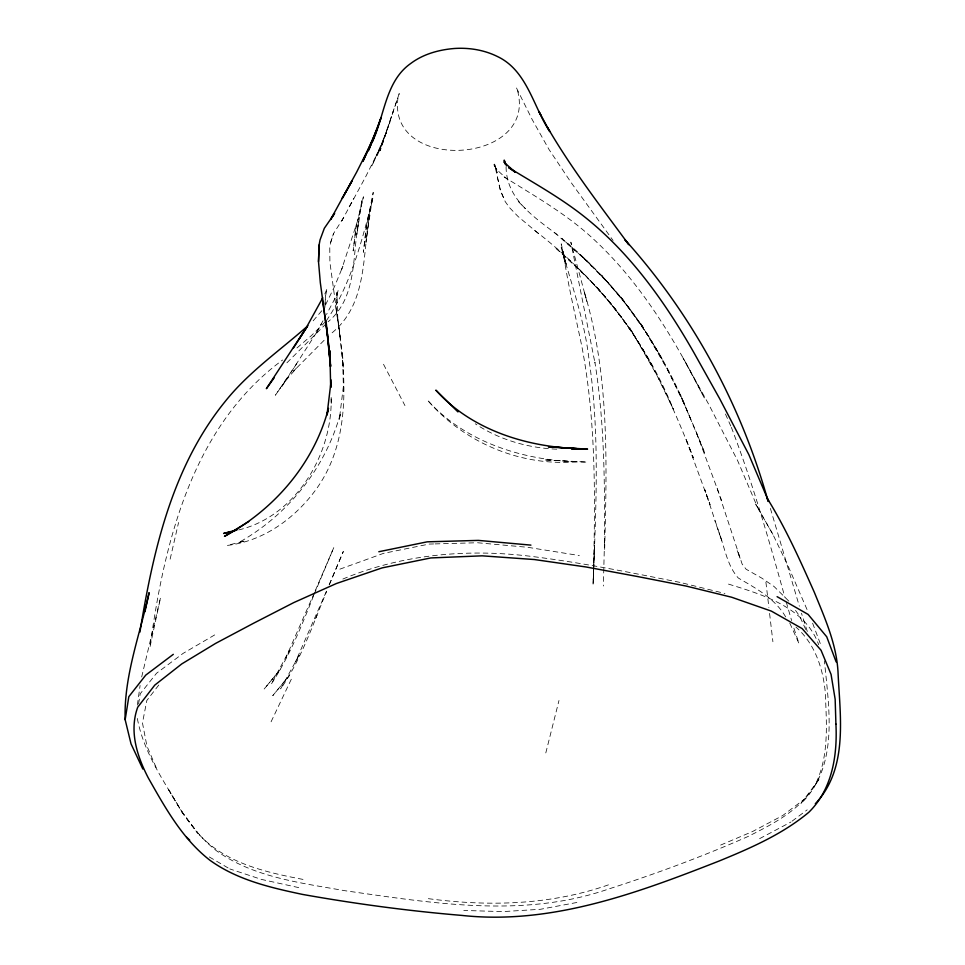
<?xml version="1.0" encoding="UTF-8"?>
<svg xmlns="http://www.w3.org/2000/svg" width="965" height="965" viewBox="0 0 965 965"><rect width="100%" height="100%" fill="white"/><g stroke="black" fill="none" stroke-linecap="round" stroke-linejoin="round"><path stroke-width="0.72" stroke-dasharray="4.83 3.62" d="M336.713 303.999L336.857 292.504L337.895 320.826L337.219 314.747C345.747 374.203 352.852 441.681 313.685 492.584C292.504 520.147 262.287 541.281 227.245 545.43L245.424 540.738L238.331 542.776C287.823 515.226 325.881 467.675 340.621 412.851L339.318 419.739L343.588 384.745L343.54 393.044L342.43 351.369L343.214 367.882L339.378 330.693L335.772 306.858L340.331 338.643L329.909 262.311L329.765 248.041L330.609 242.649L333.48 233.675L343.938 217.137L341.887 220.696L365.699 176.704L381.561 145.003L371.766 166.113L386.084 133.11L377.411 155.256L390.017 121.65L381.971 144.243L399.233 93.557L398.111 97.079C386.205 173.507 538.627 164.762 517.324 89.89L516.359 87.731L532.197 119.564L548.964 149.406L571.123 182.554L613.077 240.478M604.657 549.423C606.864 463.26 609.566 374.517 584.042 291.165L586.817 301.237L570.846 242.143L595.079 363.503L594.874 362.14C604.476 421.717 604.766 482.271 604.512 542.475L604.512 540.496L603.366 586.008M593.644 570.882L593.017 585.574L594.488 545.261L593.222 581.533C595.212 503.248 596.599 424.081 581.931 346.797C575.393 315.193 567.673 283.807 563.15 251.805L565.237 264.374L561.22 243.868L566.576 265.894L561.208 247.498C571.557 284.603 584.742 321.14 589.024 359.631C599.337 429.063 596.346 499.532 593.704 569.41M325.072 304.192L325.482 296.146L327.171 288.535L324.795 294.036M324.879 307.521L325.482 296.146M137.344 705.138L140.106 685.452M331.164 397.459C332.635 454.262 295.917 516.287 238.572 529.966M138.574 703.919L140.251 693.739L156.535 673.244L183.193 653.329L217.752 633.137M336.773 297.763L338.269 289.995L336.894 294.808L326.484 314.494M141.686 676.96L160.552 597.588L149.937 647.274C164.279 542.028 192.216 426.361 282.612 360.017M170.142 559.133L178.573 522.487M545.804 752.929L558.988 700.506M330.609 242.649L333.48 233.675M386.314 132.012L380.186 150.745L393.648 110.179M392.164 114.642L397.761 97.923M137.344 718.455C143.773 753.569 165.353 783.182 182.855 813.495L181.082 810.624L197.982 833.374L182.855 813.495L167.621 787.874C180.672 811.131 195.244 834.146 216.522 850.804C253.759 877.475 300.658 882.794 344.553 890.659C431.62 902.999 522.74 918.656 608.227 889.139C655.512 873.916 702.182 856.679 747.646 836.667C773.303 823.833 800.576 810.069 815.449 784.316C829.381 755.692 826.45 723.255 825.304 692.448C822.976 668.094 814.822 643.619 795.956 627.081M313.625 595.646C301.526 626.14 289.235 656.815 271.165 684.269L289.404 650.47L285.785 657.877L314.433 592.691M314.168 594.307L333.794 547.589L315.012 591.304M326.459 591.159L295.507 661.869L299.066 655.259L280.658 688.853C301.321 659.312 312.756 624.717 326.52 591.678M315.555 618.746L317.039 615.2M329.306 584.766L343.335 551.437L328.788 585.683M271.081 721.784L291.72 678.359M349.209 206.812L353.757 198.344M322.986 320.826L315.676 334.155L321.598 323.359M325.531 304.904L334.529 286.545L342.889 266.292L341.658 269.356L357.545 220.961L363.431 196.8L357.906 220.201L362.333 198.887L356.881 234.362L358.654 221.371C352.092 255.122 357.713 297.329 328.076 321.779M316.472 332.66L280.61 388.557M296.786 363.552L275.411 395.216L287.377 377.906L284.06 382.574L296.569 367.955L293.686 370.97L325.832 338.57M815.449 784.316L819.695 778.453L800.866 803.7C839.176 766.512 828.971 708.624 824.424 660.928M326.315 320.802C351.055 284.434 362.032 240.406 372.852 198.308L367.05 222.903L373.226 192.373L365.952 242.36L369.402 214.845C362.37 256.774 367.484 306.026 329.668 334.722M321.815 310.754L312.865 321.152M158.767 685.053L146.825 700.506L142.47 722.966L146.897 745.993L156.849 769.153M325.374 321.828L311.357 335.651L296.906 348.003M286.894 362.816L327.038 322.817M805.823 798.043L782.675 815.558L752.555 831.528L717.598 846.365M792.072 821.167L807.174 809.84M759.624 838.633L790.914 822.047M339.873 569.157L383.455 553.379L429.196 544.067L433.599 543.946M342.877 579.036C402.429 554.151 467.892 548.434 531.582 556.419C581.545 562.595 630.881 572.619 680.228 582.438M608.42 884.857C549.833 905.435 486.891 906.714 425.903 898.331M576.865 902.492L540.436 909.283L502.789 911.611L463.791 910.453M435.07 543.91L474.635 542.825M556.757 449.171C528.096 448.037 499.182 439.775 475.275 423.78M477.566 542.752L527.795 547.312L579.326 555.538M302.998 879.404C264.289 872.022 222.433 862.541 195.895 830.865M298.728 887.619L261.539 879.429L229.827 868.946M683.111 583.149L724.944 593.475M728.478 584.102C762.808 594.681 805.377 607.383 818.682 644.753M209.309 856.968L228.536 868.198M538.446 233.542L518 216.437L509.604 207.74L505.238 201.649L500.425 190.503L494.538 164.183L497.168 172.856L494.538 164.183M534.779 230.551C595.598 277.027 644.511 338.232 673.425 409.353L656.719 374.939L629.759 327.907L651.821 365.108C631.556 328.076 605.827 294.06 574.923 265.242M506.07 166.788C506.408 199.212 533.995 216.968 557.107 234.664L554.031 232.179L587.082 261.165L561.968 238.584C616.116 282.612 657.117 340.561 684.631 404.407L667.37 369.318L640.072 322.431L662.497 359.583L648.528 335.977L620.543 296.545L643.317 327.605L629.301 308.257L601.557 275.23L623.909 301.032L604.946 279.114L583.741 257.8M584.332 274.603L554.827 247.221C584.488 272.649 611.327 301.454 633.269 333.842L614.512 307.944L596.189 286.593M592.401 266.521L582.571 256.967L610.363 285.338M518.277 201.528L525.527 208.717M496.866 169.731L493.139 163.592L496.866 169.731L507.952 179.9L504.128 176.909C532.306 194.532 561.341 211.094 586.611 232.903C638.13 277.836 673.763 337.521 704.305 397.906L683.087 357.979L708.732 404.371L737.634 460.655L757.561 507.409L772.856 534.296L788.514 566.962L808.188 612.196M599.169 273.336C649.155 323.444 679.131 388.702 704.969 453.586L680.446 394.757L690.47 418.557M591.014 281.273C639.65 330.416 668.407 394.408 693.365 457.868L685.56 438.062L710.071 504.731L704.691 489.448L721.892 541.039L714.86 520.642M788.815 601.135L774.075 586.515L761.916 578.204L746.114 569.229L742.121 564.03L716.235 485.504M795.51 610.387L799.696 616.177L806.185 630.531M785.667 616.9C775.028 598.505 755.981 588.373 738.297 578.011C727.127 565.574 724.848 547.891 719.034 532.752M757.561 507.409L755.764 504.333L772.856 534.296M383.515 364.275L404.95 405.59M789.768 623.088L799.008 643.558L793.29 626.369M725.475 414.057L730.77 426.035M503.549 197.728L500.425 190.503L497.047 175.775M696.766 433.502L721.651 500.594M738.382 553.753L740.155 558.421L736.186 547.915M812.626 623.209L821.227 646.092M807.307 631.46L801.469 613.233M731.361 427.374C752.688 482.97 769.045 540.267 784.991 597.588M770.396 508.434L799.334 606.153M786.222 601.919L791.626 620.616M765.908 582.112L768.888 607.455M769.575 613.414L772.905 641.737M331.152 398.979L331.236 403.346M366.531 224.954L363.419 252.299L366.531 224.954M356.362 224.483L353.166 250.936L356.362 224.483M289.524 675.235L272.818 695.596L289.524 675.235M280.224 669.589L264.12 689.07L280.224 669.589M576.793 461.765C520.811 466.65 463.9 442.609 427.411 400.041C467.036 444.443 529.013 462.054 587.046 462.066L543.958 459.847L576.793 461.765"/><path stroke-width="1.45" d="M330.85 385.795L330.886 382.828L327.026 414.685M368.509 150.709L377.122 128.888L362.949 161.3L372.804 140.142L356.604 172.204L330.609 219.489L334.602 213.41L324.324 228.295L320.03 239.935L319.101 245.026L318.51 261.636L320.308 282.552L328.052 339.354L330.537 366.29L328.052 339.354L322.358 298.885M318.51 261.636L319.101 245.026M142.844 769.045L131.023 743.858L125.161 719.685L128.828 696.694L145.751 675.114L173.314 654.33M139.913 632.135C153.073 551.124 172.144 466.722 225.086 401.585C248.608 372.056 279.886 350.548 307.919 325.736M327.123 414.829L328.486 408.364C314.011 463.477 274.253 509.604 224.471 536.371L248.741 521.534M144.943 611.689L149.105 592.679C139.973 634.644 123.737 676.2 125.161 719.685M369.535 148.079L381.006 117.851L372.599 141.216C384.577 115.523 385.53 81.132 410.728 63.485C423.297 54.016 439.027 49.734 454.527 48.479C469.135 47.526 484.165 49.951 497.349 56.477C527.131 70.481 533.15 106.488 549.773 131.554L538.808 111.349L540.834 115.064M322.768 297.775L305.869 328.414L266.364 388.69L274.253 377.737M293.227 348.353L306.954 326.918L299.512 338.474M815.304 803.749C848.778 768.2 839.936 716.018 837.994 671.628C836.353 643.607 824.773 617.914 814.327 592.305C799.961 559.977 785.462 527.614 766.717 497.53L768.683 501.45L748.804 454.551L719.745 398.834L693.944 352.707C662.762 298.064 624.922 245.544 573.379 208.38C552.692 193.422 530.436 180.913 508.688 167.596L515.105 172.12L503.935 162.084M232.818 531.257L236.835 530.038M236.558 529.978L223.639 533.452L231.407 531.667M378.811 551.739L427.169 541.835L478.314 540.388L530.931 545.129M571.545 449.195L587.589 449.123L548.458 446.855M569.471 448.194C520.412 445.022 469.28 427.567 435.842 390.149L457.953 411.922M572.366 448.375L576.732 448.641L548.88 446.867M777.09 596.659L808.127 614.428L826.74 636.803L836.16 661.966M186.534 837.15L189.695 840.081M547.613 127.537C571.497 168.694 600.712 206.45 628.866 244.712L625.006 239.815C692.255 314.53 741.132 404.564 768.128 501.402M504.406 161.975L506.649 165.859M505.443 163.941L504.213 160.106L505.322 164.11M326.158 322.165L327.569 335.048M326.99 331.598L330.525 366.326M330.464 365.216L329.861 350.693L330.657 387.206M330.959 379.812L331.043 387.158M835.919 724.088C837.499 755.499 832.216 789.274 808.839 812.265C782.482 834.23 750.83 848.006 719.359 860.925C637.431 893.023 551.449 925.133 461.825 915.411C408.472 910.96 355.337 903.819 302.636 894.434C270.272 887.595 237.101 879.911 209.851 860.201C182.252 838.718 165.208 807.705 148.248 777.838C137.054 756.174 128.984 731.229 137.706 707.236L154.786 685.102L181.77 663.92L215.581 643.414L253.771 623.137L293.794 602.582L336.375 583.523L382.068 567.903L430.788 557.939L482.15 555.828L534.381 559.543L586.032 566.974L636.635 576.358L685.946 586.02L731.639 597.226L771.397 611.135L802.156 628.589L821.046 650.265L831.058 674.378L835.159 699.299L835.919 724.088M352.225 180.624L342.298 198.211L352.225 180.624"/></g></svg>
